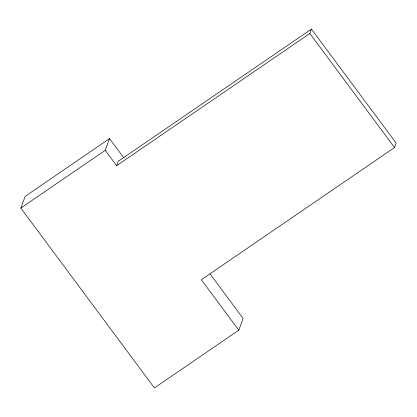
<?xml version="1.0" encoding="UTF-8"?>
<svg xmlns="http://www.w3.org/2000/svg" width="417" height="417" viewBox="0 0 417 417"><rect width="100%" height="100%" fill="white"/><g stroke="black" fill="none" stroke-linecap="round" stroke-linejoin="round"><path stroke-width="0.63" d="M210.111 274.005L243.111 318.442L238.795 330.175L154.41 387.919L20.85 208.078L25.166 196.344L109.551 138.6L123.917 157.944M20.85 208.078L105.235 150.334L109.551 138.6M105.235 150.334L116.635 165.685L118.256 161.285L311.452 29.081L396.15 143.125L394.529 147.524L201.333 279.734L238.795 330.175M116.635 165.685L309.836 33.48L311.452 29.081M309.836 33.48L394.529 147.524"/></g></svg>
